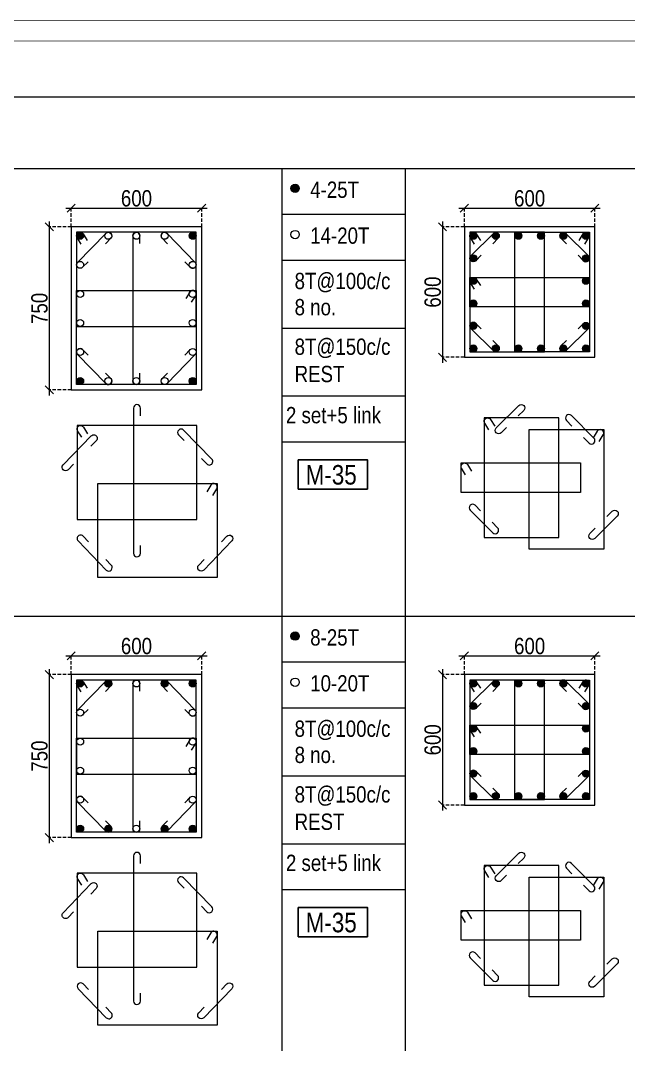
# Model space of a CAD drawing. Header units: millimetres. Extents: x 1112055 to 3390982, y -148532 to 766891.
# Drawn here: x 2186769 to 2197955, y 179952 to 198799 of the extents above; entities that cross this region are included whole.
import ezdxf
from ezdxf.enums import TextEntityAlignment as Align

# ---------------------------------------------------------------- set-up
doc = ezdxf.new("R2010")
doc.units = ezdxf.units.MM
doc.header["$PDMODE"] = 35
doc.header["$PDSIZE"] = -25
doc.linetypes.add('DASHED2', pattern=[0.375, 0.25, -0.125])
doc.linetypes.add('Hidden', pattern=[9.525, 6.35, -3.175])
for name, color, linetype, lineweight in [('B COL. SIZE DIM', 220, 'Continuous', 25), ('B COLSCH', 204, 'Continuous', 20), ('B COLUMN', 1, 'Hidden', 9), ('B STEEL', 34, 'Continuous', 15), ('B TITLE BLOCK', 250, 'Continuous', 0)]:
    doc.layers.add(name, color=color, linetype=linetype, lineweight=lineweight)
doc.layers.add('B TEXT', color=7, linetype='Continuous')
doc.styles.add('dim inside', font='romans.shx', dxfattribs={"width": 0.8, "height": 125})
doc.styles.add('SWINC', font='swissc.ttf')
doc.dimstyles.new('dim inside', dxfattribs={"dimtxt": 125, "dimasz": 100, "dimexe": 0, "dimexo": 0, "dimgap": 10, "dimtad": 0, "dimdec": 0, "dimzin": 0, "dimdsep": 46, "dimtxsty": 'dim inside', "dimblk": 'SMALL', "dimcen": 0.09, "dimadec": 0, "dimazin": 0, "dimtfac": 1, "dimtdec": 0, "dimtofl": 0, "dimtmove": 0, "dimatfit": 3, "dimfxl": 1, "dimtolj": 1, "dimtzin": 0, "dimarcsym": 2})

# ---------------------------------------------------------------- blocks, each defined once
blk = doc.blocks.new('_Oblique')
at = {"color": 0, "linetype": 'ByBlock', "lineweight": -2}
blk.add_line((-0.5, -0.5), (0.5, 0.5), dxfattribs=at)
blk = doc.blocks.new('*D325')
at = {"layer": 'B COL. SIZE DIM', "color": 250, "lineweight": 9, "ltscale": 250, "transparency": 16777216}
blk.add_line((2187603, 187105), (2190203, 187105), dxfattribs=at)
at = {"layer": 'B COL. SIZE DIM', "color": 250, "linetype": 'DASHED2', "lineweight": 9, "ltscale": 250, "transparency": 16777216}
for p, q in [((2187703, 186760), (2187703, 187105)), ((2190103, 186760), (2190103, 187105))]:
    blk.add_line(p, q, dxfattribs=at)
at = {"layer": 'Defpoints', "color": 0, "ltscale": 250, "transparency": 16777216}
for p in [(2190103, 187105), (2187703, 186760), (2190103, 186760)]:
    blk.add_point(p, dxfattribs=at)
at = {"layer": 'B COL. SIZE DIM', "color": 250, "lineweight": 9, "ltscale": 250, "transparency": 16777216, "xscale": 150, "yscale": 150, "zscale": 150, "rotation": 180}
blk.add_blockref('_Oblique', (2187703, 187105), dxfattribs=at)
at = {"layer": 'B COL. SIZE DIM', "color": 250, "lineweight": 9, "ltscale": 250, "transparency": 16777216, "xscale": 150, "yscale": 150, "zscale": 150}
blk.add_blockref('_Oblique', (2190103, 187105), dxfattribs=at)
at = {"layer": 'B COL. SIZE DIM', "color": 6, "ltscale": 250, "transparency": 16777216, "insert": (2188903, 187284), "char_height": 300, "attachment_point": 5, "style": 'SWINC'}
blk.add_mtext('\\A1;600', dxfattribs=at)
blk = doc.blocks.new('*D326')
at = {"layer": 'B COL. SIZE DIM', "color": 250, "lineweight": 9, "ltscale": 250, "transparency": 16777216}
blk.add_line((2187299, 186860), (2187299, 183660), dxfattribs=at)
at = {"layer": 'B COL. SIZE DIM', "color": 250, "linetype": 'DASHED2', "lineweight": 9, "ltscale": 250, "transparency": 16777216}
for p, q in [((2187703, 186760), (2187299, 186760)), ((2187703, 183760), (2187299, 183760))]:
    blk.add_line(p, q, dxfattribs=at)
at = {"layer": 'Defpoints', "color": 0, "ltscale": 250, "transparency": 16777216}
for p in [(2187703, 186760), (2187299, 183760), (2187703, 183760)]:
    blk.add_point(p, dxfattribs=at)
at = {"layer": 'B COL. SIZE DIM', "color": 250, "lineweight": 9, "ltscale": 250, "transparency": 16777216, "xscale": 150, "yscale": 150, "zscale": 150}
for p, rotation in [((2187299, 186760), 90), ((2187299, 183760), 270)]:
    blk.add_blockref('_Oblique', p, dxfattribs=dict(at, rotation=rotation))
at = {"layer": 'B COL. SIZE DIM', "color": 6, "ltscale": 250, "transparency": 16777216, "insert": (2187120, 185260), "char_height": 300, "attachment_point": 5, "rotation": 90, "style": 'SWINC'}
blk.add_mtext('\\A1;750', dxfattribs=at)
blk = doc.blocks.new('*D327')
at = {"layer": 'B COL. SIZE DIM', "color": 250, "lineweight": 9, "ltscale": 250, "transparency": 16777216}
blk.add_line((2187603, 195345), (2190203, 195345), dxfattribs=at)
at = {"layer": 'B COL. SIZE DIM', "color": 250, "linetype": 'DASHED2', "lineweight": 9, "ltscale": 250, "transparency": 16777216}
for p, q in [((2187703, 195000), (2187703, 195345)), ((2190103, 195000), (2190103, 195345))]:
    blk.add_line(p, q, dxfattribs=at)
at = {"layer": 'Defpoints', "color": 0, "ltscale": 250, "transparency": 16777216}
for p in [(2190103, 195345), (2187703, 195000), (2190103, 195000)]:
    blk.add_point(p, dxfattribs=at)
at = {"layer": 'B COL. SIZE DIM', "color": 250, "lineweight": 9, "ltscale": 250, "transparency": 16777216, "xscale": 150, "yscale": 150, "zscale": 150, "rotation": 180}
blk.add_blockref('_Oblique', (2187703, 195345), dxfattribs=at)
at = {"layer": 'B COL. SIZE DIM', "color": 250, "lineweight": 9, "ltscale": 250, "transparency": 16777216, "xscale": 150, "yscale": 150, "zscale": 150}
blk.add_blockref('_Oblique', (2190103, 195345), dxfattribs=at)
at = {"layer": 'B COL. SIZE DIM', "color": 6, "ltscale": 250, "transparency": 16777216, "insert": (2188903, 195524), "char_height": 300, "attachment_point": 5, "style": 'SWINC'}
blk.add_mtext('\\A1;600', dxfattribs=at)
blk = doc.blocks.new('*D328')
at = {"layer": 'B COL. SIZE DIM', "color": 250, "lineweight": 9, "ltscale": 250, "transparency": 16777216}
blk.add_line((2187299, 195100), (2187299, 191900), dxfattribs=at)
at = {"layer": 'B COL. SIZE DIM', "color": 250, "linetype": 'DASHED2', "lineweight": 9, "ltscale": 250, "transparency": 16777216}
for p, q in [((2187703, 195000), (2187299, 195000)), ((2187703, 192000), (2187299, 192000))]:
    blk.add_line(p, q, dxfattribs=at)
at = {"layer": 'Defpoints', "color": 0, "ltscale": 250, "transparency": 16777216}
for p in [(2187703, 195000), (2187299, 192000), (2187703, 192000)]:
    blk.add_point(p, dxfattribs=at)
at = {"layer": 'B COL. SIZE DIM', "color": 250, "lineweight": 9, "ltscale": 250, "transparency": 16777216, "xscale": 150, "yscale": 150, "zscale": 150}
for p, rotation in [((2187299, 195000), 90), ((2187299, 192000), 270)]:
    blk.add_blockref('_Oblique', p, dxfattribs=dict(at, rotation=rotation))
at = {"layer": 'B COL. SIZE DIM', "color": 6, "ltscale": 250, "transparency": 16777216, "insert": (2187120, 193500), "char_height": 300, "attachment_point": 5, "rotation": 90, "style": 'SWINC'}
blk.add_mtext('\\A1;750', dxfattribs=at)
blk = doc.blocks.new('*D982')
at = {"layer": 'B COL. SIZE DIM', "color": 250, "lineweight": 9, "ltscale": 250, "transparency": 16777216}
blk.add_line((2194836, 187105), (2197436, 187105), dxfattribs=at)
at = {"layer": 'B COL. SIZE DIM', "color": 250, "linetype": 'DASHED2', "lineweight": 9, "ltscale": 250, "transparency": 16777216}
for p, q in [((2194936, 186760), (2194936, 187105)), ((2197336, 186760), (2197336, 187105))]:
    blk.add_line(p, q, dxfattribs=at)
at = {"layer": 'Defpoints', "color": 0, "ltscale": 250, "transparency": 16777216}
for p in [(2197336, 187105), (2194936, 186760), (2197336, 186760)]:
    blk.add_point(p, dxfattribs=at)
at = {"layer": 'B COL. SIZE DIM', "color": 250, "lineweight": 9, "ltscale": 250, "transparency": 16777216, "xscale": 150, "yscale": 150, "zscale": 150, "rotation": 180}
blk.add_blockref('_Oblique', (2194936, 187105), dxfattribs=at)
at = {"layer": 'B COL. SIZE DIM', "color": 250, "lineweight": 9, "ltscale": 250, "transparency": 16777216, "xscale": 150, "yscale": 150, "zscale": 150}
blk.add_blockref('_Oblique', (2197336, 187105), dxfattribs=at)
at = {"layer": 'B COL. SIZE DIM', "color": 6, "ltscale": 250, "transparency": 16777216, "insert": (2196136, 187284), "char_height": 300, "attachment_point": 5, "style": 'SWINC'}
blk.add_mtext('\\A1;600', dxfattribs=at)
blk = doc.blocks.new('*D983')
at = {"layer": 'B COL. SIZE DIM', "color": 250, "lineweight": 9, "ltscale": 250, "transparency": 16777216}
blk.add_line((2194532, 186860), (2194532, 184260), dxfattribs=at)
at = {"layer": 'B COL. SIZE DIM', "color": 250, "linetype": 'DASHED2', "lineweight": 9, "ltscale": 250, "transparency": 16777216}
for p, q in [((2194936, 186760), (2194532, 186760)), ((2194936, 184360), (2194532, 184360))]:
    blk.add_line(p, q, dxfattribs=at)
at = {"layer": 'Defpoints', "color": 0, "ltscale": 250, "transparency": 16777216}
for p in [(2194936, 186760), (2194532, 184360), (2194936, 184360)]:
    blk.add_point(p, dxfattribs=at)
at = {"layer": 'B COL. SIZE DIM', "color": 250, "lineweight": 9, "ltscale": 250, "transparency": 16777216, "xscale": 150, "yscale": 150, "zscale": 150}
for p, rotation in [((2194532, 186760), 90), ((2194532, 184360), 270)]:
    blk.add_blockref('_Oblique', p, dxfattribs=dict(at, rotation=rotation))
at = {"layer": 'B COL. SIZE DIM', "color": 6, "ltscale": 250, "transparency": 16777216, "insert": (2194353, 185560), "char_height": 300, "attachment_point": 5, "rotation": 90, "style": 'SWINC'}
blk.add_mtext('\\A1;600', dxfattribs=at)
blk = doc.blocks.new('*D988')
at = {"layer": 'B COL. SIZE DIM', "color": 250, "lineweight": 9, "ltscale": 250, "transparency": 16777216}
blk.add_line((2194836, 195345), (2197436, 195345), dxfattribs=at)
at = {"layer": 'B COL. SIZE DIM', "color": 250, "linetype": 'DASHED2', "lineweight": 9, "ltscale": 250, "transparency": 16777216}
for p, q in [((2194936, 195000), (2194936, 195345)), ((2197336, 195000), (2197336, 195345))]:
    blk.add_line(p, q, dxfattribs=at)
at = {"layer": 'Defpoints', "color": 0, "ltscale": 250, "transparency": 16777216}
for p in [(2197336, 195345), (2194936, 195000), (2197336, 195000)]:
    blk.add_point(p, dxfattribs=at)
at = {"layer": 'B COL. SIZE DIM', "color": 250, "lineweight": 9, "ltscale": 250, "transparency": 16777216, "xscale": 150, "yscale": 150, "zscale": 150, "rotation": 180}
blk.add_blockref('_Oblique', (2194936, 195345), dxfattribs=at)
at = {"layer": 'B COL. SIZE DIM', "color": 250, "lineweight": 9, "ltscale": 250, "transparency": 16777216, "xscale": 150, "yscale": 150, "zscale": 150}
blk.add_blockref('_Oblique', (2197336, 195345), dxfattribs=at)
at = {"layer": 'B COL. SIZE DIM', "color": 6, "ltscale": 250, "transparency": 16777216, "insert": (2196136, 195524), "char_height": 300, "attachment_point": 5, "style": 'SWINC'}
blk.add_mtext('\\A1;600', dxfattribs=at)
blk = doc.blocks.new('*D989')
at = {"layer": 'B COL. SIZE DIM', "color": 250, "lineweight": 9, "ltscale": 250, "transparency": 16777216}
blk.add_line((2194532, 195100), (2194532, 192500), dxfattribs=at)
at = {"layer": 'B COL. SIZE DIM', "color": 250, "linetype": 'DASHED2', "lineweight": 9, "ltscale": 250, "transparency": 16777216}
for p, q in [((2194936, 195000), (2194532, 195000)), ((2194936, 192600), (2194532, 192600))]:
    blk.add_line(p, q, dxfattribs=at)
at = {"layer": 'Defpoints', "color": 0, "ltscale": 250, "transparency": 16777216}
for p in [(2194936, 195000), (2194532, 192600), (2194936, 192600)]:
    blk.add_point(p, dxfattribs=at)
at = {"layer": 'B COL. SIZE DIM', "color": 250, "lineweight": 9, "ltscale": 250, "transparency": 16777216, "xscale": 150, "yscale": 150, "zscale": 150}
for p, rotation in [((2194532, 195000), 90), ((2194532, 192600), 270)]:
    blk.add_blockref('_Oblique', p, dxfattribs=dict(at, rotation=rotation))
at = {"layer": 'B COL. SIZE DIM', "color": 6, "ltscale": 250, "transparency": 16777216, "insert": (2194353, 193800), "char_height": 300, "attachment_point": 5, "rotation": 90, "style": 'SWINC'}
blk.add_mtext('\\A1;600', dxfattribs=at)

msp = doc.modelspace()

# ---------------------------------------------------------------- hatches: boundary and pattern name
at = {"layer": 'B STEEL', "lineweight": 9, "ltscale": 0.5}
h = msp.add_hatch(color=34, dxfattribs=at)
edge = h.paths.add_edge_path()
edge.add_arc((2191821.1, 195709.1), 76.8, 0, 360)
h = msp.add_hatch(color=34, dxfattribs=at)
edge = h.paths.add_edge_path()
edge.add_arc((2187866.7, 194836), 64, 0, 360)
h = msp.add_hatch(color=34, dxfattribs=at)
edge = h.paths.add_edge_path()
edge.add_arc((2189938.7, 194836), 64, 180, 540, ccw=False)
h = msp.add_hatch(color=34, dxfattribs=at)
edge = h.paths.add_edge_path()
edge.add_arc((2195100.3, 194836), 64, 0, 360)
h = msp.add_hatch(color=34, dxfattribs=at)
edge = h.paths.add_edge_path()
edge.add_arc((2195514.7, 194836), 64, 180, 540, ccw=False)
at = {"layer": 'B STEEL'}
h = msp.add_hatch(color=34, dxfattribs=at)
edge = h.paths.add_edge_path()
edge.add_arc((2195929.1, 194836), 64, 0, 360)
h = msp.add_hatch(color=34, dxfattribs=at)
edge = h.paths.add_edge_path()
edge.add_arc((2196343.4, 194836), 64, 0, 360)
at = {"layer": 'B STEEL', "lineweight": 9, "ltscale": 0.5}
h = msp.add_hatch(color=34, dxfattribs=at)
edge = h.paths.add_edge_path()
edge.add_arc((2196757.8, 194836), 64, 180, 540, ccw=False)
h = msp.add_hatch(color=34, dxfattribs=at)
edge = h.paths.add_edge_path()
edge.add_arc((2197172.2, 194836), 64, 180, 540, ccw=False)
h = msp.add_hatch(color=34, dxfattribs=at)
edge = h.paths.add_edge_path()
edge.add_arc((2195100.3, 194421.6), 64, 0, 360)
h = msp.add_hatch(color=34, dxfattribs=at)
edge = h.paths.add_edge_path()
edge.add_arc((2197172.2, 194421.6), 64, 180, 540, ccw=False)
at = {"layer": 'B STEEL'}
h = msp.add_hatch(color=34, dxfattribs=at)
edge = h.paths.add_edge_path()
edge.add_arc((2195100.3, 194007.2), 64, 0, 360)
h = msp.add_hatch(color=34, dxfattribs=at)
edge = h.paths.add_edge_path()
edge.add_arc((2197172.2, 194007.2), 64, 0, 360)
h = msp.add_hatch(color=34, dxfattribs=at)
edge = h.paths.add_edge_path()
edge.add_arc((2195100.3, 193592.8), 64, 0, 360)
h = msp.add_hatch(color=34, dxfattribs=at)
edge = h.paths.add_edge_path()
edge.add_arc((2197172.2, 193592.8), 64, 0, 360)
at = {"layer": 'B STEEL', "lineweight": 9, "ltscale": 0.5}
h = msp.add_hatch(color=34, dxfattribs=at)
edge = h.paths.add_edge_path()
edge.add_arc((2195100.3, 193178.4), 64, 0, 360)
h = msp.add_hatch(color=34, dxfattribs=at)
edge = h.paths.add_edge_path()
edge.add_arc((2197172.2, 193178.4), 64, 180, 540, ccw=False)
h = msp.add_hatch(color=34, dxfattribs=at)
edge = h.paths.add_edge_path()
edge.add_arc((2195100.3, 192764), 64, 0, 360, ccw=False)
h = msp.add_hatch(color=34, dxfattribs=at)
edge = h.paths.add_edge_path()
edge.add_arc((2195514.7, 192764), 64, -180, 180)
at = {"layer": 'B STEEL'}
h = msp.add_hatch(color=34, dxfattribs=at)
edge = h.paths.add_edge_path()
edge.add_arc((2195929.1, 192764), 64, 0, 360)
h = msp.add_hatch(color=34, dxfattribs=at)
edge = h.paths.add_edge_path()
edge.add_arc((2196343.4, 192764), 64, 0, 360)
at = {"layer": 'B STEEL', "lineweight": 9, "ltscale": 0.5}
h = msp.add_hatch(color=34, dxfattribs=at)
edge = h.paths.add_edge_path()
edge.add_arc((2196757.8, 192764), 64, -180, 180)
h = msp.add_hatch(color=34, dxfattribs=at)
edge = h.paths.add_edge_path()
edge.add_arc((2197172.2, 192764), 64, -180, 180)
h = msp.add_hatch(color=34, dxfattribs=at)
edge = h.paths.add_edge_path()
edge.add_arc((2187866.7, 192164), 64, 0, 360, ccw=False)
h = msp.add_hatch(color=34, dxfattribs=at)
edge = h.paths.add_edge_path()
edge.add_arc((2189938.7, 192164), 64, -180, 180)
h = msp.add_hatch(color=34, dxfattribs=at)
edge = h.paths.add_edge_path()
edge.add_arc((2191821.1, 187469.3), 76.8, 0, 360)
h = msp.add_hatch(color=34, dxfattribs=at)
edge = h.paths.add_edge_path()
edge.add_arc((2187866.7, 186596.1), 64, 0, 360)
at = {"layer": 'B STEEL', "lineweight": 30}
h = msp.add_hatch(color=34, dxfattribs=at)
edge = h.paths.add_edge_path()
edge.add_arc((2188384.7, 186596.1), 64, 0, 360)
h = msp.add_hatch(color=34, dxfattribs=at)
edge = h.paths.add_edge_path()
edge.add_arc((2189420.7, 186596.1), 64, 0, 360)
at = {"layer": 'B STEEL', "lineweight": 9, "ltscale": 0.5}
h = msp.add_hatch(color=34, dxfattribs=at)
edge = h.paths.add_edge_path()
edge.add_arc((2189938.7, 186596.1), 64, 180, 540, ccw=False)
h = msp.add_hatch(color=34, dxfattribs=at)
edge = h.paths.add_edge_path()
edge.add_arc((2195100.3, 186596.1), 64, 0, 360)
h = msp.add_hatch(color=34, dxfattribs=at)
edge = h.paths.add_edge_path()
edge.add_arc((2195514.7, 186596.1), 64, 180, 540, ccw=False)
at = {"layer": 'B STEEL'}
h = msp.add_hatch(color=34, dxfattribs=at)
edge = h.paths.add_edge_path()
edge.add_arc((2195929.1, 186596.1), 64, 0, 360)
h = msp.add_hatch(color=34, dxfattribs=at)
edge = h.paths.add_edge_path()
edge.add_arc((2196343.4, 186596.1), 64, 0, 360)
at = {"layer": 'B STEEL', "lineweight": 9, "ltscale": 0.5}
h = msp.add_hatch(color=34, dxfattribs=at)
edge = h.paths.add_edge_path()
edge.add_arc((2196757.8, 186596.1), 64, 180, 540, ccw=False)
h = msp.add_hatch(color=34, dxfattribs=at)
edge = h.paths.add_edge_path()
edge.add_arc((2197172.2, 186596.1), 64, 180, 540, ccw=False)
h = msp.add_hatch(color=34, dxfattribs=at)
edge = h.paths.add_edge_path()
edge.add_arc((2195100.3, 186181.7), 64, 0, 360)
h = msp.add_hatch(color=34, dxfattribs=at)
edge = h.paths.add_edge_path()
edge.add_arc((2197172.2, 186181.7), 64, 180, 540, ccw=False)
at = {"layer": 'B STEEL'}
h = msp.add_hatch(color=34, dxfattribs=at)
edge = h.paths.add_edge_path()
edge.add_arc((2195100.3, 185767.3), 64, 0, 360)
h = msp.add_hatch(color=34, dxfattribs=at)
edge = h.paths.add_edge_path()
edge.add_arc((2197172.2, 185767.3), 64, 0, 360)
h = msp.add_hatch(color=34, dxfattribs=at)
edge = h.paths.add_edge_path()
edge.add_arc((2195100.3, 185352.9), 64, 0, 360)
h = msp.add_hatch(color=34, dxfattribs=at)
edge = h.paths.add_edge_path()
edge.add_arc((2197172.2, 185352.9), 64, 0, 360)
at = {"layer": 'B STEEL', "lineweight": 9, "ltscale": 0.5}
h = msp.add_hatch(color=34, dxfattribs=at)
edge = h.paths.add_edge_path()
edge.add_arc((2195100.3, 184938.5), 64, 0, 360)
h = msp.add_hatch(color=34, dxfattribs=at)
edge = h.paths.add_edge_path()
edge.add_arc((2197172.2, 184938.5), 64, 180, 540, ccw=False)
h = msp.add_hatch(color=34, dxfattribs=at)
edge = h.paths.add_edge_path()
edge.add_arc((2195100.3, 184524.2), 64, 0, 360, ccw=False)
h = msp.add_hatch(color=34, dxfattribs=at)
edge = h.paths.add_edge_path()
edge.add_arc((2195514.7, 184524.2), 64, -180, 180)
at = {"layer": 'B STEEL'}
h = msp.add_hatch(color=34, dxfattribs=at)
edge = h.paths.add_edge_path()
edge.add_arc((2195929.1, 184524.2), 64, 0, 360)
h = msp.add_hatch(color=34, dxfattribs=at)
edge = h.paths.add_edge_path()
edge.add_arc((2196343.4, 184524.2), 64, 0, 360)
at = {"layer": 'B STEEL', "lineweight": 9, "ltscale": 0.5}
h = msp.add_hatch(color=34, dxfattribs=at)
edge = h.paths.add_edge_path()
edge.add_arc((2196757.8, 184524.2), 64, -180, 180)
h = msp.add_hatch(color=34, dxfattribs=at)
edge = h.paths.add_edge_path()
edge.add_arc((2197172.2, 184524.2), 64, -180, 180)
h = msp.add_hatch(color=34, dxfattribs=at)
edge = h.paths.add_edge_path()
edge.add_arc((2187866.7, 183924.2), 64, 0, 360, ccw=False)
at = {"layer": 'B STEEL', "lineweight": 30}
h = msp.add_hatch(color=34, dxfattribs=at)
edge = h.paths.add_edge_path()
edge.add_arc((2188384.7, 183924.2), 64, 0, 360)
h = msp.add_hatch(color=34, dxfattribs=at)
edge = h.paths.add_edge_path()
edge.add_arc((2189420.7, 183924.2), 64, 0, 360)
at = {"layer": 'B STEEL', "lineweight": 9, "ltscale": 0.5}
h = msp.add_hatch(color=34, dxfattribs=at)
edge = h.paths.add_edge_path()
edge.add_arc((2189938.7, 183924.2), 64, -180, 180)

# ---------------------------------------------------------------- linework, layer by layer
at = {"layer": 'B COLSCH', "color": 250, "lineweight": 0}
for p, q in [((2087919, 197396.5), (2215549.8, 197396.5)), ((2087919, 196077.4), (2215549.8, 196077.4)), ((2191574.8, 196077.4), (2191574.8, 146638.4)), ((2193849.2, 196077.4), (2193849.2, 139385.8)), ((2191574.8, 195232.5), (2193849.2, 195232.5)), ((2191574.8, 194387.5), (2193849.2, 194387.5)), ((2191574.8, 193137.7), (2193849.2, 193137.7)), ((2191574.8, 191887.9), (2193849.2, 191887.9)), ((2191574.8, 191042.9), (2193849.2, 191042.9)), ((2087919, 187837.6), (2215549.8, 187837.6)), ((2191574.8, 186992.6), (2193849.2, 186992.6)), ((2191574.8, 186147.6), (2193849.2, 186147.6)), ((2191574.8, 184897.8), (2193849.2, 184897.8)), ((2191574.8, 183648.1), (2193849.2, 183648.1)), ((2191574.8, 182803.1), (2193849.2, 182803.1))]:
    msp.add_line(p, q, dxfattribs=at)
at = {"layer": 'B COLUMN', "color": 1, "linetype": 'ByBlock', "lineweight": 20}
for points in [[(2187702.7, 192000), (2190102.7, 192000), (2190102.7, 195000), (2187702.7, 195000)], [(2194936.3, 192600), (2197336.3, 192600), (2197336.3, 195000), (2194936.3, 195000)], [(2187702.7, 183760.1), (2190102.7, 183760.1), (2190102.7, 186760.1), (2187702.7, 186760.1)], [(2194936.3, 184360.1), (2197336.3, 184360.1), (2197336.3, 186760.1), (2194936.3, 186760.1)]]:
    msp.add_lwpolyline(points, close=True, dxfattribs=at)
at = {"layer": 'B STEEL', "color": 34, "lineweight": 9, "ltscale": 0.5}
for points in [[(2187887, 194680.9), (2187812.2, 194802.4, -1), (2187921.2, 194869.5), (2187996, 194748)], [(2188012, 194359.4), (2187912.7, 194257, -1), (2187820.8, 194346.1), (2188338.7, 194880.5, -1), (2188430.7, 194791.4), (2188331.4, 194689)], [(2188966.7, 194693.3), (2188966.7, 194836, 1), (2188838.7, 194836), (2188838.7, 192164, 1), (2188966.7, 192164), (2188966.7, 192306.6)], [(2189793.4, 194359.4), (2189892.7, 194257, 1), (2189984.7, 194346.1), (2189466.7, 194880.5, 1), (2189374.7, 194791.4), (2189474, 194689)], [(2195120.5, 194680.9), (2195045.8, 194802.4, -1), (2195154.8, 194869.5), (2195229.6, 194748)], [(2195246.4, 194477.2), (2195145.5, 194376.3, -1), (2195055, 194466.8), (2195469.4, 194881.2, -1), (2195559.9, 194790.7), (2195459.1, 194689.8)], [(2197026.1, 194477.2), (2197127, 194376.3, 1), (2197217.5, 194466.8), (2196803.1, 194881.2, 1), (2196712.6, 194790.7), (2196813.4, 194689.8)], [(2197152, 194680.9), (2197226.8, 194802.4, 1), (2197117.7, 194869.5), (2197042.9, 194748)], [(2195120.5, 193852.1), (2195045.8, 193973.6, -1), (2195154.8, 194040.7), (2195229.6, 193919.2)], [(2189918.4, 193612.1), (2189993.2, 193733.6, 1), (2189884.2, 193800.7), (2189809.4, 193679.2)], [(2195246.4, 193122.8), (2195145.5, 193223.7, 1), (2195055, 193133.1), (2195469.4, 192718.7, 1), (2195559.9, 192809.3), (2195459.1, 192910.1)], [(2197026.1, 193122.8), (2197127, 193223.7, -1), (2197217.5, 193133.1), (2196803.1, 192718.7, -1), (2196712.6, 192809.3), (2196813.4, 192910.1)], [(2188012, 192640.5), (2187912.7, 192742.9, 1), (2187820.8, 192653.8), (2188338.7, 192119.4, 1), (2188430.7, 192208.6), (2188331.4, 192311)], [(2189793.4, 192640.5), (2189892.7, 192742.9, -1), (2189984.7, 192653.8), (2189466.7, 192119.4, -1), (2189374.7, 192208.6), (2189474, 192311)], [(2188975.8, 191521.8), (2188975.8, 191664.4, 1), (2188847.8, 191664.4), (2188847.8, 188992.5, 1), (2188975.8, 188992.5), (2188975.8, 189135.1)], [(2195713.3, 191309.8), (2195612.5, 191209, -1), (2195521.9, 191299.5), (2195936.3, 191713.9, -1), (2196026.9, 191623.3), (2195926, 191522.5)], [(2195384.5, 191265.3), (2195309.7, 191386.8, -1), (2195418.8, 191453.9), (2195493.6, 191332.4)], [(2197128, 191122.3), (2197228.8, 191021.4, 1), (2197319.4, 191112), (2196905, 191526.4, 1), (2196814.4, 191435.8), (2196915.3, 191335)], [(2187896.1, 191127.4), (2187821.3, 191248.8, -1), (2187930.4, 191316), (2188005.1, 191194.5)], [(2187744, 190631.9), (2187644.8, 190529.5, -1), (2187552.8, 190618.6), (2188070.8, 191153, -1), (2188162.8, 191063.9), (2188063.5, 190961.5)], [(2190097.7, 190739.5), (2190196.9, 190637, 1), (2190288.9, 190726.1), (2189770.9, 191260.5, 1), (2189679, 191171.4), (2189778.2, 191069)], [(2197416, 191050.8), (2197490.7, 191172.2, 1), (2197381.7, 191239.3), (2197306.9, 191117.9)], [(2194958.6, 190436.6), (2194883.8, 190558, -1), (2194992.9, 190625.1), (2195067.6, 190503.7)], [(2190305.3, 190058.6), (2190380.1, 190180.1, 1), (2190271, 190247.2), (2190196.2, 190125.7)], [(2195234.2, 189776.2), (2195133.3, 189877, 1), (2195042.8, 189786.5), (2195457.2, 189372.1, 1), (2195547.7, 189462.6), (2195446.9, 189563.5)], [(2197556.5, 189668.3), (2197657.4, 189769.1, -1), (2197747.9, 189678.6), (2197333.5, 189264.2, -1), (2197243, 189354.7), (2197343.8, 189455.6)], [(2188021.1, 189206.4), (2187921.8, 189308.8, 1), (2187829.9, 189219.7), (2188347.9, 188685.3, 1), (2188439.8, 188774.4), (2188340.5, 188876.8)], [(2190466.6, 189206.4), (2190565.9, 189308.8, -1), (2190657.9, 189219.7), (2190139.9, 188685.3, -1), (2190047.9, 188774.4), (2190147.2, 188876.8)], [(2187887, 186441.1), (2187812.2, 186562.6, -1), (2187921.2, 186629.7), (2187996, 186508.2)], [(2188012, 186119.6), (2187912.7, 186017.2, -1), (2187820.8, 186106.3), (2188338.7, 186640.7, -1), (2188430.7, 186551.6), (2188331.4, 186449.1)], [(2188966.7, 186453.5), (2188966.7, 186596.1, 1), (2188838.7, 186596.1), (2188838.7, 183924.2, 1), (2188966.7, 183924.2), (2188966.7, 184066.8)], [(2189793.4, 186119.6), (2189892.7, 186017.2, 1), (2189984.7, 186106.3), (2189466.7, 186640.7, 1), (2189374.7, 186551.6), (2189474, 186449.1)], [(2195120.5, 186441.1), (2195045.8, 186562.6, -1), (2195154.8, 186629.7), (2195229.6, 186508.2)], [(2195246.4, 186237.3), (2195145.5, 186136.5, -1), (2195055, 186227), (2195469.4, 186641.4, -1), (2195559.9, 186550.8), (2195459.1, 186450)], [(2197026.1, 186237.3), (2197127, 186136.5, 1), (2197217.5, 186227), (2196803.1, 186641.4, 1), (2196712.6, 186550.8), (2196813.4, 186450)], [(2197152, 186441.1), (2197226.8, 186562.6, 1), (2197117.7, 186629.7), (2197042.9, 186508.2)], [(2195120.5, 185612.3), (2195045.8, 185733.8, -1), (2195154.8, 185800.9), (2195229.6, 185679.4)], [(2189918.4, 185372.3), (2189993.2, 185493.8, 1), (2189884.2, 185560.9), (2189809.4, 185439.4)], [(2195246.4, 184882.9), (2195145.5, 184983.8, 1), (2195055, 184893.3), (2195469.4, 184478.9, 1), (2195559.9, 184569.4), (2195459.1, 184670.3)], [(2197026.1, 184882.9), (2197127, 184983.8, -1), (2197217.5, 184893.3), (2196803.1, 184478.9, -1), (2196712.6, 184569.4), (2196813.4, 184670.3)], [(2188012, 184400.7), (2187912.7, 184503.1, 1), (2187820.8, 184414), (2188338.7, 183879.6, 1), (2188430.7, 183968.7), (2188331.4, 184071.1)], [(2189793.4, 184400.7), (2189892.7, 184503.1, -1), (2189984.7, 184414), (2189466.7, 183879.6, -1), (2189374.7, 183968.7), (2189474, 184071.1)], [(2188975.8, 183282), (2188975.8, 183424.6, 1), (2188847.8, 183424.6), (2188847.8, 180752.6, 1), (2188975.8, 180752.6), (2188975.8, 180895.3)], [(2195713.3, 183070), (2195612.5, 182969.1, -1), (2195521.9, 183059.6), (2195936.3, 183474, -1), (2196026.9, 183383.5), (2195926, 183282.6)], [(2195384.5, 183025.5), (2195309.7, 183147, -1), (2195418.8, 183214.1), (2195493.6, 183092.6)], [(2197128, 182882.5), (2197228.8, 182781.6, 1), (2197319.4, 182872.1), (2196905, 183286.5, 1), (2196814.4, 183196), (2196915.3, 183095.1)], [(2187896.1, 182887.5), (2187821.3, 183009, -1), (2187930.4, 183076.1), (2188005.1, 182954.6)], [(2190097.7, 182499.6), (2190196.9, 182397.2, 1), (2190288.9, 182486.3), (2189770.9, 183020.7, 1), (2189679, 182931.6), (2189778.2, 182829.1)], [(2197416, 182810.9), (2197490.7, 182932.4, 1), (2197381.7, 182999.5), (2197306.9, 182878)], [(2187744, 182392.1), (2187644.8, 182289.7, -1), (2187552.8, 182378.8), (2188070.8, 182913.2, -1), (2188162.8, 182824), (2188063.5, 182721.6)], [(2194958.6, 182196.7), (2194883.8, 182318.2, -1), (2194992.9, 182385.3), (2195067.6, 182263.8)], [(2190305.3, 181818.7), (2190380.1, 181940.2, 1), (2190271, 182007.3), (2190196.2, 181885.8)], [(2195234.2, 181536.3), (2195133.3, 181637.2, 1), (2195042.8, 181546.7), (2195457.2, 181132.3, 1), (2195547.7, 181222.8), (2195446.9, 181323.7)], [(2197556.5, 181428.4), (2197657.4, 181529.3, -1), (2197747.9, 181438.7), (2197333.5, 181024.4, -1), (2197243, 181114.9), (2197343.8, 181215.8)], [(2188021.1, 180966.5), (2187921.8, 181068.9, 1), (2187829.9, 180979.8), (2188347.9, 180445.4, 1), (2188439.8, 180534.6), (2188340.5, 180637)], [(2190466.6, 180966.5), (2190565.9, 181068.9, -1), (2190657.9, 180979.8), (2190139.9, 180445.4, -1), (2190047.9, 180534.6), (2190147.2, 180637)]]:
    msp.add_lwpolyline(points, format="xyb", dxfattribs=at)
for points in [[(2187802.7, 193168.8), (2190002.7, 193168.8), (2190002.7, 194900), (2187802.7, 194900)], [(2195036.3, 192700), (2196407.5, 192700), (2196407.5, 194900), (2195036.3, 194900)], [(2197236.3, 192700), (2195865, 192700), (2195865, 194900), (2197236.3, 194900)], [(2195036.3, 194071.2), (2197236.3, 194071.2), (2197236.3, 193528.8), (2195036.3, 193528.8)], [(2187802.7, 193831.2), (2190002.7, 193831.2), (2190002.7, 192100), (2187802.7, 192100)], [(2195300.2, 189284.4), (2196671.5, 189284.4), (2196671.5, 191484.4), (2195300.2, 191484.4)], [(2187811.8, 189615.2), (2190011.8, 189615.2), (2190011.8, 191346.4), (2187811.8, 191346.4)], [(2197500.2, 189069.8), (2196129, 189069.8), (2196129, 191269.8), (2197500.2, 191269.8)], [(2194874.3, 190655.6), (2197074.3, 190655.6), (2197074.3, 190113.2), (2194874.3, 190113.2)], [(2188189.6, 190277.6), (2190389.6, 190277.6), (2190389.6, 188546.4), (2188189.6, 188546.4)], [(2187802.7, 184928.9), (2190002.7, 184928.9), (2190002.7, 186660.1), (2187802.7, 186660.1)], [(2195036.3, 184460.1), (2196407.5, 184460.1), (2196407.5, 186660.1), (2195036.3, 186660.1)], [(2197236.3, 184460.1), (2195865, 184460.1), (2195865, 186660.1), (2197236.3, 186660.1)], [(2195036.3, 185831.3), (2197236.3, 185831.3), (2197236.3, 185288.9), (2195036.3, 185288.9)], [(2187802.7, 185591.3), (2190002.7, 185591.3), (2190002.7, 183860.1), (2187802.7, 183860.1)], [(2195300.2, 181044.5), (2196671.5, 181044.5), (2196671.5, 183244.5), (2195300.2, 183244.5)], [(2187811.8, 181375.4), (2190011.8, 181375.4), (2190011.8, 183106.6), (2187811.8, 183106.6)], [(2197500.2, 180830), (2196129, 180830), (2196129, 183030), (2197500.2, 183030)], [(2194874.3, 182415.8), (2197074.3, 182415.8), (2197074.3, 181873.3), (2194874.3, 181873.3)], [(2188189.6, 182037.8), (2190389.6, 182037.8), (2190389.6, 180306.6), (2188189.6, 180306.6)]]:
    msp.add_lwpolyline(points, close=True, dxfattribs=at)
for centre, radius in [((2191821.1, 195709.1), 76.8), ((2187866.7, 194836), 64), ((2188384.7, 194836), 64), ((2188902.7, 194836), 64), ((2189420.7, 194836), 64), ((2189938.7, 194836), 64), ((2191821.1, 194858.9), 76.8), ((2195100.3, 194836), 64), ((2195514.7, 194836), 64), ((2195929.1, 194836), 64), ((2196343.4, 194836), 64), ((2196757.8, 194836), 64), ((2197172.2, 194836), 64), ((2187866.7, 194301.6), 64), ((2189938.7, 194301.6), 64), ((2195100.3, 194421.6), 64), ((2197172.2, 194421.6), 64), ((2195100.3, 194007.2), 64), ((2197172.2, 194007.2), 64), ((2187866.7, 193767.2), 64), ((2189938.7, 193767.2), 64), ((2195100.3, 193592.8), 64), ((2197172.2, 193592.8), 64), ((2187866.7, 193232.8), 64), ((2189938.7, 193232.8), 64), ((2195100.3, 193178.4), 64), ((2197172.2, 193178.4), 64), ((2195100.3, 192764), 64), ((2195514.7, 192764), 64), ((2195929.1, 192764), 64), ((2196343.4, 192764), 64), ((2196757.8, 192764), 64), ((2197172.2, 192764), 64), ((2187866.7, 192698.4), 64), ((2189938.7, 192698.4), 64), ((2187866.7, 192164), 64), ((2188384.7, 192164), 64), ((2188902.7, 192164), 64), ((2189420.7, 192164), 64), ((2189938.7, 192164), 64), ((2191821.1, 187469.3), 76.8), ((2187866.7, 186596.1), 64), ((2188384.7, 186596.1), 64), ((2188902.7, 186596.1), 64), ((2189420.7, 186596.1), 64), ((2189938.7, 186596.1), 64), ((2191821.1, 186619), 76.8), ((2195100.3, 186596.1), 64), ((2195514.7, 186596.1), 64), ((2195929.1, 186596.1), 64), ((2196343.4, 186596.1), 64), ((2196757.8, 186596.1), 64), ((2197172.2, 186596.1), 64), ((2195100.3, 186181.7), 64), ((2197172.2, 186181.7), 64), ((2187866.7, 186061.7), 64), ((2189938.7, 186061.7), 64), ((2195100.3, 185767.3), 64), ((2197172.2, 185767.3), 64), ((2187866.7, 185527.3), 64), ((2189938.7, 185527.3), 64), ((2195100.3, 185352.9), 64), ((2197172.2, 185352.9), 64), ((2187866.7, 184992.9), 64), ((2189938.7, 184992.9), 64), ((2195100.3, 184938.5), 64), ((2197172.2, 184938.5), 64), ((2187866.7, 184458.5), 64), ((2189938.7, 184458.5), 64), ((2195100.3, 184524.2), 64), ((2195514.7, 184524.2), 64), ((2195929.1, 184524.2), 64), ((2196343.4, 184524.2), 64), ((2196757.8, 184524.2), 64), ((2197172.2, 184524.2), 64), ((2187866.7, 183924.2), 64), ((2188384.7, 183924.2), 64), ((2188902.7, 183924.2), 64), ((2189420.7, 183924.2), 64), ((2189938.7, 183924.2), 64)]:
    msp.add_circle(centre, radius, dxfattribs=at)
at = {"layer": 'B TEXT', "color": 1}
for points in [[(2191878.5, 190713.9), (2193153.1, 190713.9), (2193153.1, 190175.9), (2191878.5, 190175.9)], [(2191878.5, 182474), (2193153.1, 182474), (2193153.1, 181936.1), (2191878.5, 181936.1)]]:
    msp.add_lwpolyline(points, close=True, dxfattribs=at)
at = {"layer": 'B TITLE BLOCK', "color": 1, "const_width": 8.39}
msp.add_lwpolyline([(2086797.8, 198794.8), (2086797.8, 122115.7), (2227726.9, 122115.7), (2227726.9, 198794.8)], close=True, dxfattribs=at)
at = {"layer": 'B TITLE BLOCK', "color": 250, "lineweight": 0, "const_width": 8.39}
msp.add_lwpolyline([(2087171.5, 198421.1), (2087171.5, 122489.4), (2227353.1, 122489.4), (2227353.1, 198421.1)], close=True, dxfattribs=at)

# ---------------------------------------------------------------- texts
at = {"layer": 'B TEXT', "style": 'SWINC'}
for s, p in [('4-25T', (2192099.6, 195534.6)), ('14-20T', (2192099.6, 194689.6)), ('8T@100c/c', (2191812.7, 193854.7)), ('8 no.', (2191812.7, 193373)), ('8T@150c/c', (2191812.7, 192644.9)), ('REST', (2191812.7, 192142.5)), ('2 set+5 link', (2191653, 191385.4)), ('8-25T', (2192099.6, 187294.7)), ('10-20T', (2192099.6, 186449.7)), ('8T@100c/c', (2191812.7, 185614.9)), ('8 no.', (2191812.7, 185133.1)), ('8T@150c/c', (2191812.7, 184405)), ('REST', (2191812.7, 183902.6)), ('2 set+5 link', (2191653, 183145.6))]:
    msp.add_text(s, height=300, dxfattribs=at).set_placement(p)
at = {"layer": 'B TEXT', "color": 1, "style": 'SWINC'}
for p in [(2192015.8, 190149.4), (2192015.8, 181909.5)]:
    msp.add_text('M-35', height=360, dxfattribs=at).set_placement(p, align=Align.BOTTOM_LEFT)

# ---------------------------------------------------------------- dimensions: what is measured, and where the dimension line sits
at = {"layer": 'B COL. SIZE DIM', "color": 250, "ltscale": 250}
for base, p1, p2, picture, middle in [((2190102.7, 195344.9), (2187702.7, 195000), (2190102.7, 195000), '*D327', (2188902.7, 195523.9)), ((2197336.3, 195344.9), (2194936.3, 195000), (2197336.3, 195000), '*D988', (2196136.3, 195523.9)), ((2190102.7, 187105.1), (2187702.7, 186760.1), (2190102.7, 186760.1), '*D325', (2188902.7, 187284.1)), ((2197336.3, 187105.1), (2194936.3, 186760.1), (2197336.3, 186760.1), '*D982', (2196136.3, 187284.1))]:
    dim = msp.add_linear_dim(base=base, p1=p1, p2=p2, dimstyle='dim inside', override={"dimtxt": 300, "dimasz": 150, "dimgap": 25, "dimtad": 3, "dimlfac": 0.25, "dimtxsty": 'SWINC', "dimblk1": 'Oblique', "dimblk2": 'Oblique', "dimsah": 1, "dimdle": 100, "dimclrd": 250, "dimclre": 250, "dimclrt": 6, "dimfxl": 1000, "dimlwd": 9, "dimlwe": 9}, dxfattribs=at)
    dim.commit()
    dim.dimension.update_dxf_attribs({"geometry": picture, "text_midpoint": middle})
for base, p1, p2, picture, middle in [((2187298.8, 192000), (2187702.7, 195000), (2187702.7, 192000), '*D328', (2187120, 193500)), ((2194532.4, 192600), (2194936.3, 195000), (2194936.3, 192600), '*D989', (2194353.4, 193800)), ((2187298.8, 183760.1), (2187702.7, 186760.1), (2187702.7, 183760.1), '*D326', (2187120, 185260.1)), ((2194532.4, 184360.1), (2194936.3, 186760.1), (2194936.3, 184360.1), '*D983', (2194353.4, 185560.1))]:
    dim = msp.add_linear_dim(base=base, p1=p1, p2=p2, angle=90, dimstyle='dim inside', override={"dimtxt": 300, "dimasz": 150, "dimgap": 25, "dimtad": 3, "dimlfac": 0.25, "dimtxsty": 'SWINC', "dimblk1": 'Oblique', "dimblk2": 'Oblique', "dimsah": 1, "dimdle": 100, "dimclrd": 250, "dimclre": 250, "dimclrt": 6, "dimfxl": 1000, "dimlwd": 9, "dimlwe": 9}, dxfattribs=at)
    dim.commit()
    dim.dimension.update_dxf_attribs({"geometry": picture, "text_midpoint": middle})

doc.saveas('drawing.dxf')
